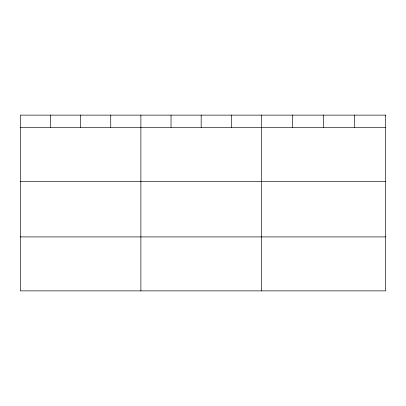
<?xml version="1.0" encoding="UTF-8"?>
<svg xmlns="http://www.w3.org/2000/svg" width="406" height="406" viewBox="0 0 406 406"><rect width="100%" height="100%" fill="white"/><g stroke="black" fill="none" stroke-linecap="round" stroke-linejoin="round"><path stroke-width="0.61" d="M20.3 127.337L385.7 127.337M20.3 181.304L385.7 181.304M20.3 236.906L385.7 236.906M354.641 115.126L354.641 127.337M323.582 115.126L323.582 127.337M292.523 115.126L292.523 127.337M261.464 115.126L261.464 290.874M231.318 115.126L231.318 127.337M201.173 115.126L201.173 127.337M171.027 115.126L171.027 127.337M140.882 115.126L140.882 290.874M110.736 115.126L110.736 127.337M80.591 115.126L80.591 127.337M50.445 115.126L50.445 127.337M385.7 115.126L20.3 115.126L20.3 290.874L385.7 290.874L385.7 115.126"/></g></svg>
